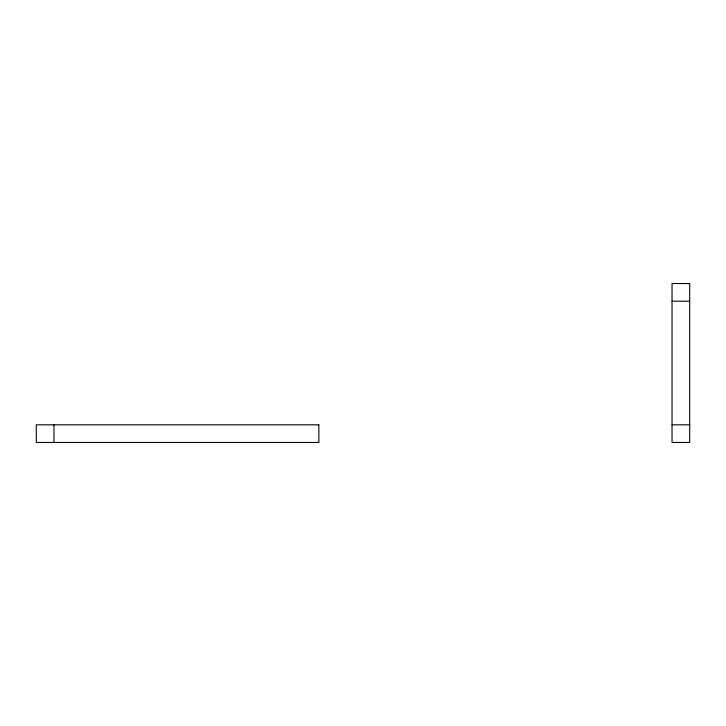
<?xml version="1.0" encoding="UTF-8"?>
<svg xmlns="http://www.w3.org/2000/svg" width="726" height="726" viewBox="0 0 726 726"><rect width="100%" height="100%" fill="white"/><g stroke="black" fill="none" stroke-linecap="round" stroke-linejoin="round"><path stroke-width="1.09" d="M672.04 301.19L689.7 301.19M672.04 424.81L689.7 424.81M53.96 424.81L53.96 442.47M689.7 283.53L672.04 283.53L672.04 442.47L689.7 442.47L689.7 283.53M318.85 424.81L36.3 424.81L36.3 442.47L318.85 442.47L318.85 424.81"/></g></svg>
